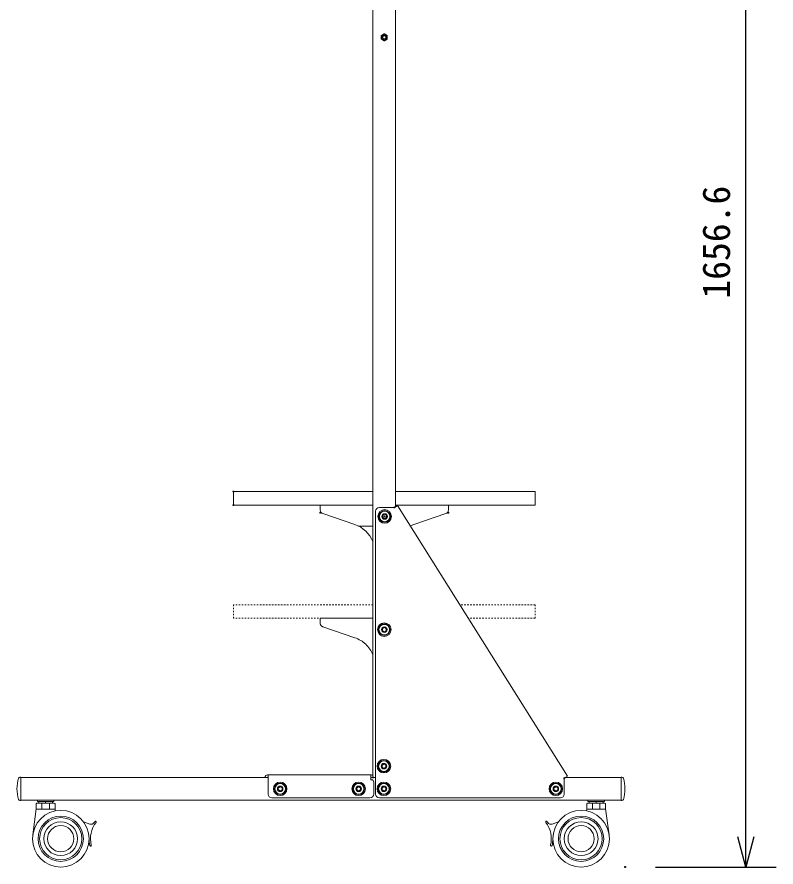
# Model space of a CAD drawing. Units: millimetres, scale not verified. Extents: x -63 to 62, y -116 to 117.
# Drawn here: x 6.7 to 57.1, y -5.6 to 50.8 of the extents above; entities that cross this region are included whole.
import ezdxf
from ezdxf.enums import TextEntityAlignment as Align

# ---------------------------------------------------------------- set-up
doc = ezdxf.new("R2010")
doc.units = ezdxf.units.MM
doc.header["$LTSCALE"] = 0.125
doc.header["$PDMODE"] = 32
doc.header["$PDSIZE"] = 0.0625
doc.linetypes.add('USER4', pattern=[63.5, 31.75, -6.35, 6.35, -6.35, 6.35, -6.35])
doc.linetypes.add('USER5', pattern=[1.4, 0.7, -0.7])
for name, color, linetype in [('0-0_0', 7, 'Continuous'), ('0-4_DEFPOINTS', 7, 'Continuous'), ('0-6_SUNPO', 7, 'Continuous')]:
    doc.layers.add(name, color=color, linetype=linetype)
doc.layers.add('0-5_GAIKEI', color=1, linetype='Continuous', lineweight=18)
doc.styles.add('ＭＳ ゴシック', font='')
doc.styles.get('ＭＳ ゴシック').set_extended_font_data('MS Gothic')

# ---------------------------------------------------------------- blocks, each defined once
blk = doc.blocks.new('_OPEN30')
at = {"layer": '0-0_0'}
blk.add_line((0, 0), (-1, 0), dxfattribs=at)
blk.add_lwpolyline([(-1, 0.26795), (0, 0), (-1, -0.26795)], dxfattribs=at)
blk = doc.blocks.new('D7')
at = {"layer": '0-4_DEFPOINTS'}
blk.add_point((50.302, 11.7317), dxfattribs=at)
at = {"layer": '0-6_SUNPO'}
for p, q in [((58.302, 13.7317), (58.302, 92.5612)), ((52.302, 11.7317), (60.302, 11.7317))]:
    blk.add_line(p, q, dxfattribs=at)
at = {"layer": '0-6_SUNPO', "xscale": 2, "yscale": 2, "rotation": 270}
blk.add_blockref('_OPEN30', (58.302, 11.7317), dxfattribs=at)
at = {"layer": '0-6_SUNPO', "style": 'ＭＳ ゴシック'}
blk.add_text('1656.6', height=1.833, rotation=90, dxfattribs=at).set_placement((57.802, 49.3965), align=Align.BOTTOM_LEFT)

msp = doc.modelspace()

# ---------------------------------------------------------------- linework, layer by layer
at = {"layer": '0-5_GAIKEI'}
for p, q in [((31.8416, 18.3061), (31.8416, 77.0091)), ((30.3416, 0.3591), (30.3416, 57.8791)), ((31.0791, 49.6328), (30.9041, 49.5317)), ((31.0791, 49.6328), (30.9041, 49.5317)), ((30.9166, 49.5101), (31.0916, 49.6111)), ((30.9166, 49.5101), (31.0916, 49.6111)), ((31.2666, 49.5101), (31.0916, 49.6111)), ((31.2666, 49.5101), (31.0916, 49.6111)), ((31.2791, 49.5317), (31.1041, 49.6328)), ((31.2791, 49.5317), (31.1041, 49.6328)), ((30.8916, 49.5101), (30.8916, 49.308)), ((30.8916, 49.5101), (30.8916, 49.308)), ((30.9041, 49.2864), (31.0791, 49.1853)), ((30.9041, 49.2864), (31.0791, 49.1853)), ((30.9166, 49.308), (30.9166, 49.5101)), ((30.9166, 49.308), (30.9166, 49.5101)), ((31.0916, 49.207), (30.9166, 49.308)), ((31.0916, 49.207), (30.9166, 49.308)), ((31.0916, 49.207), (31.2666, 49.308)), ((31.0916, 49.207), (31.2666, 49.308)), ((31.1041, 49.1853), (31.2791, 49.2864)), ((31.1041, 49.1853), (31.2791, 49.2864)), ((31.2666, 49.308), (31.2666, 49.5101)), ((31.2666, 49.308), (31.2666, 49.5101)), ((31.2916, 49.308), (31.2916, 49.5101)), ((31.2916, 49.308), (31.2916, 49.5101)), ((21.0916, 18.4091), (21.0916, 19.3091)), ((30.3416, 19.3091), (21.0916, 19.3091)), ((41.0916, 19.3091), (31.8416, 19.3091)), ((41.0916, 18.4091), (41.0916, 19.3091)), ((30.3416, 18.4091), (21.0916, 18.4091)), ((26.8416, 18.4091), (26.8416, 18.0877)), ((30.7666, 18.2591), (31.7234, 18.2591)), ((31.0916, 18.0441), (31.0916, 18.0082)), ((31.1416, 18.0441), (31.1416, 18.0082)), ((31.9784, 18.3918), (31.8031, 18.282)), ((41.0916, 18.4091), (31.8416, 18.4091)), ((35.3416, 18.4091), (35.3416, 18.0877)), ((29.1396, 17.1221), (27.0106, 17.8512)), ((30.5166, 18.0091), (30.5166, -0.7409)), ((30.9916, 17.7262), (30.9916, 17.5919)), ((30.9959, 17.7337), (31.1122, 17.8009)), ((30.9959, 17.5844), (31.1122, 17.5172)), ((31.1209, 17.8009), (31.2372, 17.7337)), ((31.1209, 17.5172), (31.2372, 17.5844)), ((31.2416, 17.7262), (31.2416, 17.5919)), ((33.0436, 17.1221), (35.1726, 17.8512)), ((30.3416, 17.0148), (29.394, 17.0148)), ((30.9666, 10.2262), (30.9666, 10.0919)), ((30.9709, 10.2337), (31.0872, 10.3009)), ((31.0666, 10.5441), (31.0666, 10.5082)), ((31.0959, 10.3009), (31.2122, 10.2337)), ((31.1166, 10.5441), (31.1166, 10.5082)), ((31.2166, 10.2262), (31.2166, 10.0919)), ((30.9709, 10.0844), (31.0872, 10.0172)), ((31.0959, 10.0172), (31.2122, 10.0844)), ((30.9416, 1.1762), (30.9416, 1.0419)), ((30.9459, 1.1837), (31.0622, 1.2509)), ((31.0416, 1.4941), (31.0416, 1.4582)), ((31.0709, 1.2509), (31.1872, 1.1837)), ((31.0916, 1.4941), (31.0916, 1.4582)), ((31.1916, 1.1762), (31.1916, 1.0419)), ((30.9459, 1.0344), (31.0622, 0.9672)), ((31.0709, 0.9672), (31.1872, 1.0344)), ((6.9384, 0.3841), (6.9916, 0.3841)), ((6.9916, 0.3841), (6.9916, -1.1659)), ((6.9916, 0.3591), (23.3916, 0.3591)), ((6.9916, -1.1409), (6.9916, 0.3591)), ((23.1916, 0.3741), (23.1916, 0.3591)), ((23.3516, 0.5341), (30.2316, 0.5341)), ((23.3516, 0.3741), (23.3516, 0.3591)), ((23.3916, 0.3741), (23.3516, 0.3741)), ((23.3916, 0.5341), (23.3916, -0.7409)), ((30.1916, 0.2091), (30.1916, 0.5341)), ((30.1916, 0.3741), (30.2316, 0.3741)), ((30.1916, 0.3591), (30.5166, 0.3591)), ((30.1916, 0.2091), (30.2416, 0.2091)), ((30.2316, 0.3741), (30.2316, 0.3591)), ((30.5166, 0.3591), (30.3416, 0.3591)), ((30.3916, 0.0591), (30.3916, -0.7409)), ((43.0166, 0.226), (43.0166, -0.7409)), ((43.0963, 0.3591), (46.7916, 0.3591)), ((46.8447, 0.3841), (46.7916, 0.3841)), ((46.7916, -1.1659), (46.7916, 0.3841)), ((24.0666, -0.3238), (24.0666, -0.4581)), ((24.0709, -0.3163), (24.1872, -0.2491)), ((24.0709, -0.4656), (24.1872, -0.5328)), ((24.1666, -0.0059), (24.1666, -0.0418)), ((24.1959, -0.2491), (24.3122, -0.3163)), ((24.1959, -0.5328), (24.3122, -0.4656)), ((24.2166, -0.0059), (24.2166, -0.0418)), ((24.3166, -0.3238), (24.3166, -0.4581)), ((29.2666, -0.3238), (29.2666, -0.4581)), ((29.2709, -0.3163), (29.3872, -0.2491)), ((29.2709, -0.4656), (29.3872, -0.5328)), ((29.3666, -0.0059), (29.3666, -0.0418)), ((29.3959, -0.2491), (29.5122, -0.3163)), ((29.3959, -0.5328), (29.5122, -0.4656)), ((29.4166, -0.0059), (29.4166, -0.0418)), ((29.5166, -0.3238), (29.5166, -0.4581)), ((30.9416, -0.3238), (30.9416, -0.4581)), ((30.9459, -0.3163), (31.0622, -0.2491)), ((30.9459, -0.4656), (31.0622, -0.5328)), ((31.0416, -0.0059), (31.0416, -0.0418)), ((31.0709, -0.2491), (31.1872, -0.3163)), ((31.0709, -0.5328), (31.1872, -0.4656)), ((31.0916, -0.0059), (31.0916, -0.0418)), ((31.1916, -0.3238), (31.1916, -0.4581)), ((42.3416, -0.3238), (42.3416, -0.4581)), ((42.3459, -0.3163), (42.4622, -0.2491)), ((42.3459, -0.4656), (42.4622, -0.5328)), ((42.4416, -0.0059), (42.4416, -0.0418)), ((42.4709, -0.2491), (42.5872, -0.3163)), ((42.4709, -0.5328), (42.5872, -0.4656)), ((42.4916, -0.0059), (42.4916, -0.0418)), ((42.5916, -0.3238), (42.5916, -0.4581)), ((23.6416, -0.9909), (30.1416, -0.9909)), ((30.7666, -0.9909), (42.7666, -0.9909)), ((6.9384, -1.1659), (6.9916, -1.1659)), ((6.9916, -1.1409), (46.7916, -1.1409)), ((8.0166, -1.3959), (8.0166, -1.6959)), ((9.2166, -1.3459), (8.0666, -1.3459)), ((8.0916, -1.1409), (8.0916, -1.2209)), ((8.0916, -1.1409), (9.1916, -1.1409)), ((8.0916, -1.2209), (9.1916, -1.2209)), ((8.1816, -1.2209), (9.1016, -1.2209)), ((8.1816, -1.2209), (8.1816, -1.3459)), ((8.1816, -1.3459), (9.1016, -1.3459)), ((8.3916, -1.3459), (8.3916, -1.7459)), ((8.6416, -1.2209), (8.6416, -1.3459)), ((8.8916, -1.3459), (8.8916, -1.7459)), ((9.1016, -1.2209), (9.1016, -1.3459)), ((9.1916, -1.1409), (9.1916, -1.2209)), ((9.2666, -1.3959), (9.2666, -1.6959)), ((44.5166, -1.3959), (44.5166, -1.6959)), ((44.5666, -1.3459), (45.7166, -1.3459)), ((44.5916, -1.1409), (44.5916, -1.2209)), ((44.5916, -1.1409), (45.6916, -1.1409)), ((44.5916, -1.2209), (45.6916, -1.2209)), ((44.6816, -1.2209), (45.6016, -1.2209)), ((44.6816, -1.2209), (44.6816, -1.3459)), ((44.6816, -1.3459), (45.6016, -1.3459)), ((44.8916, -1.3459), (44.8916, -1.7459)), ((45.1416, -1.2209), (45.1416, -1.3459)), ((45.3916, -1.3459), (45.3916, -1.7459)), ((45.6016, -1.2209), (45.6016, -1.3459)), ((45.6916, -1.1409), (45.6916, -1.2209)), ((45.7666, -1.3959), (45.7666, -1.6959)), ((46.8447, -1.1659), (46.7916, -1.1659)), ((7.784, -3.441), (8.0207, -1.7158)), ((9.2166, -1.7459), (8.0666, -1.7459)), ((9.2816, -1.8558), (9.2624, -1.7158)), ((44.5015, -1.8558), (44.5207, -1.7158)), ((44.5666, -1.7459), (45.7166, -1.7459)), ((45.9992, -3.441), (45.7624, -1.7158)), ((11.1496, -2.5817), (11.5636, -2.723)), ((42.6336, -2.5817), (42.2195, -2.723))]:
    msp.add_line(p, q, dxfattribs=at)
at = {"layer": '0-5_GAIKEI', "linetype": 'USER5'}
for p, q in [((30.3416, 11.8091), (21.0916, 11.8091)), ((21.0916, 10.9091), (21.0916, 11.8091)), ((41.0916, 11.8091), (36.1041, 11.8091)), ((41.0916, 10.9091), (41.0916, 11.8091)), ((30.3416, 10.9091), (21.0916, 10.9091)), ((41.0916, 10.9091), (36.6682, 10.9091))]:
    msp.add_line(p, q, dxfattribs=at)
at = {"layer": '0-5_GAIKEI', "linetype": 'USER4'}
for p, q in [((26.8416, 10.9091), (30.3416, 10.9091)), ((26.8416, 10.9091), (26.8416, 10.5877)), ((29.1396, 9.6221), (27.0106, 10.3512))]:
    msp.add_line(p, q, dxfattribs=at)
at = {"layer": '0-5_GAIKEI'}
msp.add_lwpolyline([(31.9784, 18.3918), (43.2284, 0.4418), (43.0869, 0.3531)], dxfattribs=at)
for centre, radius in [((31.0916, 49.4091), 0.125), ((31.0916, 49.4091), 0.125), ((31.0916, 49.4091), 0.1), ((31.0916, 49.4091), 0.1), ((31.1166, 17.6591), 0.45), ((31.1166, 17.6591), 0.385), ((31.1166, 17.6591), 0.35), ((31.1166, 17.6591), 0.1835), ((31.0916, 10.1591), 0.45), ((31.0916, 10.1591), 0.385), ((31.0916, 10.1591), 0.35), ((31.0916, 10.1591), 0.1835), ((31.0666, 1.1091), 0.45), ((31.0666, 1.1091), 0.385), ((31.0666, 1.1091), 0.35), ((31.0666, 1.1091), 0.1835), ((24.1916, -0.3909), 0.45), ((29.3916, -0.3909), 0.45), ((31.0666, -0.3909), 0.45), ((42.4666, -0.3909), 0.45), ((24.1916, -0.3909), 0.385), ((24.1916, -0.3909), 0.35), ((24.1916, -0.3909), 0.1835), ((29.3916, -0.3909), 0.385), ((29.3916, -0.3909), 0.35), ((29.3916, -0.3909), 0.1835), ((31.0666, -0.3909), 0.385), ((31.0666, -0.3909), 0.35), ((31.0666, -0.3909), 0.1835), ((42.4666, -0.3909), 0.385), ((42.4666, -0.3909), 0.35), ((42.4666, -0.3909), 0.1835), ((9.6416, -3.6959), 1.875), ((9.6416, -3.6959), 1.5), ((44.1416, -3.6959), 1.875), ((44.1416, -3.6959), 1.5), ((9.6416, -3.6959), 1.4), ((9.6416, -3.6959), 1.1195), ((44.1416, -3.6959), 1.4), ((44.1416, -3.6959), 1.1195), ((9.6416, -3.6959), 0.8695), ((44.1416, -3.6959), 0.8695)]:
    msp.add_circle(centre, radius, dxfattribs=at)
for centre, radius, start, end in [((31.0916, 49.6111), 0.025, 60, 120), ((31.0916, 49.6111), 0.025, 60, 120), ((30.9166, 49.5101), 0.025, 120, 180), ((30.9166, 49.5101), 0.025, 120, 180), ((30.9166, 49.308), 0.025, 180, 240), ((30.9166, 49.308), 0.025, 180, 240), ((31.0916, 49.207), 0.025, 240, 300), ((31.0916, 49.207), 0.025, 240, 300), ((31.2666, 49.5101), 0.025, 0, 60), ((31.2666, 49.5101), 0.025, 0, 60), ((31.2666, 49.308), 0.025, 300, 0), ((31.2666, 49.308), 0.025, 300, 0), ((27.0916, 18.0877), 0.25, 180, 251.09542), ((30.7666, 18.0091), 0.25, 90, 180), ((31.7234, 18.4091), 0.15, 270, 302.07706), ((35.0916, 18.0877), 0.25, 288.90458, 0), ((31.0002, 17.7262), 0.00865, 120, 180), ((31.0002, 17.5919), 0.00865, 180, 240), ((31.1166, 17.7934), 0.00865, 60, 120), ((31.1166, 17.5247), 0.00865, 240, 300), ((31.2329, 17.7262), 0.00865, 0, 60), ((31.2329, 17.5919), 0.00865, 300, 0), ((28.4916, 15.23), 2, 22.33165, 71.09542), ((33.6916, 15.23), 2, 108.90458, 115.54515), ((30.9752, 10.2262), 0.00865, 120, 180), ((31.0916, 10.2934), 0.00865, 60, 120), ((31.2079, 10.2262), 0.00865, 0, 60), ((30.9752, 10.0919), 0.00865, 180, 240), ((31.0916, 10.0247), 0.00865, 240, 300), ((31.2079, 10.0919), 0.00865, 300, 0), ((30.9502, 1.1762), 0.00865, 120, 180), ((31.0666, 1.2434), 0.00865, 60, 120), ((31.1829, 1.1762), 0.00865, 0, 60), ((30.9502, 1.0419), 0.00865, 180, 240), ((31.0666, 0.9747), 0.00865, 240, 300), ((31.1829, 1.0419), 0.00865, 300, 0), ((9.2416, -0.3909), 2.5, 163.66518, 196.33482), ((6.9384, 0.2841), 0.1, 90, 163.66518), ((23.3516, 0.3741), 0.16, 90, 180), ((30.2316, 0.3741), 0.16, 86.41668, 90), ((30.2316, 0.3741), 0.16, 46.56746, 90), ((30.2416, 0.0591), 0.15, 0, 90), ((43.1666, 0.226), 0.15, 122.07706, 180), ((46.8447, 0.2841), 0.1, 16.33482, 90), ((44.5416, -0.3909), 2.5, 343.66518, 16.33482), ((24.0752, -0.3238), 0.00865, 120, 180), ((24.0752, -0.4581), 0.00865, 180, 240), ((24.1916, -0.2566), 0.00865, 60, 120), ((24.1916, -0.5253), 0.00865, 240, 300), ((24.3079, -0.3238), 0.00865, 0, 60), ((24.3079, -0.4581), 0.00865, 300, 0), ((29.2752, -0.3238), 0.00865, 120, 180), ((29.2752, -0.4581), 0.00865, 180, 240), ((29.3916, -0.2566), 0.00865, 60, 120), ((29.3916, -0.5253), 0.00865, 240, 300), ((29.5079, -0.3238), 0.00865, 0, 60), ((29.5079, -0.4581), 0.00865, 300, 0), ((30.9502, -0.3238), 0.00865, 120, 180), ((30.9502, -0.4581), 0.00865, 180, 240), ((31.0666, -0.2566), 0.00865, 60, 120), ((31.0666, -0.5253), 0.00865, 240, 300), ((31.1829, -0.3238), 0.00865, 0, 60), ((31.1829, -0.4581), 0.00865, 300, 0), ((42.3502, -0.3238), 0.00865, 120, 180), ((42.3502, -0.4581), 0.00865, 180, 240), ((42.4666, -0.2566), 0.00865, 60, 120), ((42.4666, -0.5253), 0.00865, 240, 300), ((42.5829, -0.3238), 0.00865, 0, 60), ((42.5829, -0.4581), 0.00865, 300, 0), ((6.9384, -1.0659), 0.1, 196.33482, 270), ((23.6416, -0.7409), 0.25, 180, 270), ((30.1416, -0.7409), 0.25, 270, 0), ((30.7666, -0.7409), 0.25, 180, 270), ((42.7666, -0.7409), 0.25, 270, 0), ((46.8447, -1.0659), 0.1, 270, 343.66518), ((8.0666, -1.3959), 0.05, 90, 180), ((9.2166, -1.3959), 0.05, 0, 90), ((44.5666, -1.3959), 0.05, 90, 180), ((45.7166, -1.3959), 0.05, 0, 90), ((8.0666, -1.6959), 0.05, 180, 270), ((9.2166, -1.6959), 0.05, 270, 0), ((44.5666, -1.6959), 0.05, 180, 270), ((45.7166, -1.6959), 0.05, 270, 0), ((11.6444, -2.4864), 0.25, 251.15583, 325.30567), ((13.3916, -3.6959), 1.775, 142.67065, 193.87703), ((13.3916, -3.6959), 1.875, 142.67065, 145.30567), ((11.9404, -2.5893), 0.05, 50.57794, 142.67065), ((11.9404, -2.5893), 0.05, 322.67065, 50.57794), ((41.8427, -2.5893), 0.05, 129.42206, 217.32935), ((40.3916, -3.6959), 1.775, 346.12297, 37.32935), ((41.8427, -2.5893), 0.05, 37.32935, 129.42206), ((40.3916, -3.6959), 1.875, 34.69433, 37.32935), ((42.1387, -2.4864), 0.25, 214.69433, 288.84417), ((13.3916, -3.6959), 1.875, 180, 193.87703), ((40.3916, -3.6959), 1.875, 346.12297, 0), ((11.6198, -4.1336), 0.05, 193.87703, 287.20657), ((11.6198, -4.1336), 0.05, 287.20657, 13.87703), ((42.1633, -4.1336), 0.05, 166.12297, 252.79343), ((42.1633, -4.1336), 0.05, 252.79343, 346.12297)]:
    msp.add_arc(centre, radius, start, end, dxfattribs=at)
at = {"layer": '0-5_GAIKEI', "linetype": 'USER4'}
for centre, radius, start, end in [((27.0916, 10.5877), 0.25, 180, 251.09542), ((28.4916, 7.73), 2, 22.33164, 71.09542)]:
    msp.add_arc(centre, radius, start, end, dxfattribs=at)
at = {"layer": '0-5_GAIKEI'}
for p in [(21.0916, 19.3091), (21.0916, 18.4091), (31.7666, 18.2591), (26.8416, 17.9091), (31.1166, 17.6591), (35.3416, 17.9091), (30.3416, 0.3591), (43.0166, 0.3091)]:
    msp.add_point(p, dxfattribs=at)

# ---------------------------------------------------------------- block references
at = {"layer": '0-6_SUNPO'}
msp.add_blockref('D7', (-3.2396, -17.3026), dxfattribs=at)

doc.saveas('drawing.dxf')
